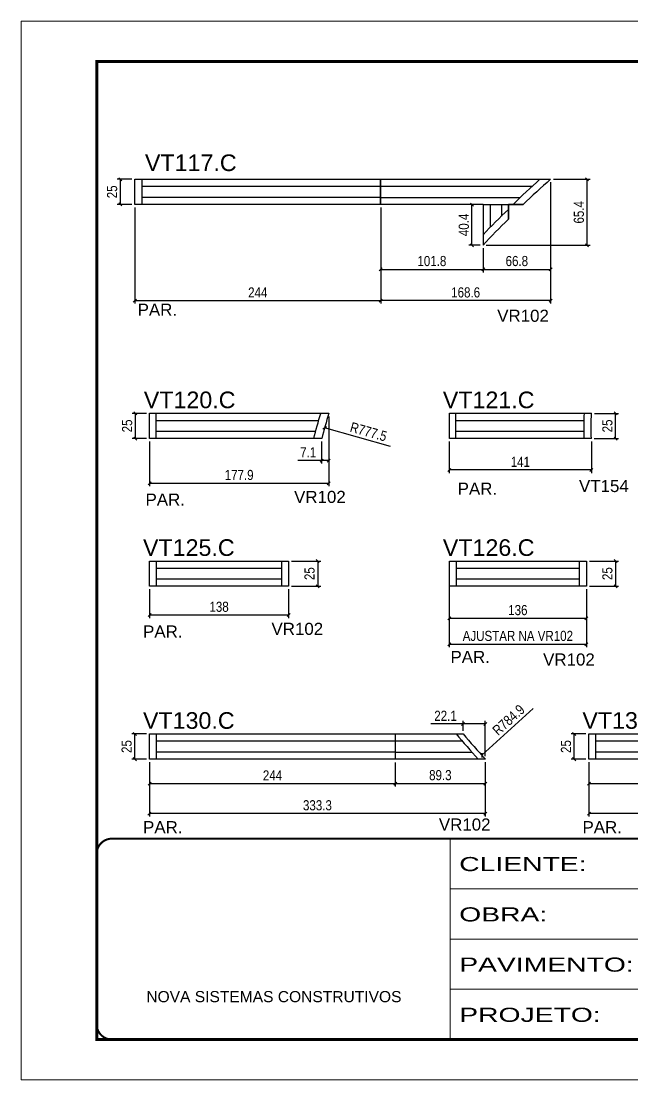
# Model space of a CAD drawing. Extents: x 2815 to 9069, y 548 to 5044.
# Drawn here: x 4414 to 5020, y 1696 to 2746 of the extents above; entities that cross this region are included whole.
import ezdxf

# ---------------------------------------------------------------- set-up
doc = ezdxf.new("R2010")
doc.units = 0
doc.linetypes.add('CONTINUO', pattern=[0])
doc.linetypes.add('DASHED', pattern=[0.75, 0.5, -0.25])
for name, color, linetype in [('5', 5, 'Continuous'), ('COTA', 241, 'Continuous'), ('Cotas', 1, 'Continuous'), ('NOMENCLATURA', 7, 'Continuous'), ('Painéis', 200, 'Continuous'), ('SARR_2.2x7', 40, 'Continuous')]:
    doc.layers.add(name, color=color, linetype=linetype)
for name, color, linetype, lineweight in [('Escoras', 2, 'Continuous', 25), ('Folhas', 255, 'Continuous', 9), ('Romaneio', 3, 'Continuous', 13), ('SARRAFO DE PRESSAO', 251, 'DASHED', 9)]:
    doc.layers.add(name, color=color, linetype=linetype, lineweight=lineweight)
doc.styles.add('ARIAL', font='arial.ttf')
doc.styles.add('COTA TECNICA-50', font='techl___.ttf', dxfattribs={"height": 10})
doc.styles.get("Standard").update_dxf_attribs({"font": 'arial.ttf'})
doc.styles.add('Tecnologia', font='')
doc.styles.get('Tecnologia').set_extended_font_data('Forgotten Futurist')
doc.dimstyles.new('COTA PAINEL-50', dxfattribs={"dimtxt": 10, "dimasz": 3, "dimexe": 3, "dimexo": 3, "dimgap": 3, "dimtad": 1, "dimdec": 1, "dimzin": 12, "dimdsep": 46, "dimtxsty": 'COTA TECNICA-50', "dimblk1": 'OBLIQUE', "dimblk2": 'OBLIQUE', "dimsah": 1, "dimcen": 0.9, "dimclrd": 4, "dimclre": 4, "dimclrt": 240, "dimadec": 1, "dimazin": 3, "dimtfac": 1, "dimtdec": 1, "dimtmove": 0, "dimatfit": 3, "dimfxl": 1, "dimtolj": 1, "dimtzin": 12, "dimarcsym": 0})

# ---------------------------------------------------------------- blocks, each defined once
blk = doc.blocks.new('9999999999')
at = {"color": 30, "linetype": 'CONTINUO'}
for p, q in [((98564.6, 34230.2), (98564.6, 34429.4)), ((98564.6, 34379.6), (99584, 34379.6)), ((98564.6, 34329.8), (99488, 34329.8)), ((99584, 34329.8), (99488, 34329.8)), ((99488, 34329.8), (99488, 34230.2)), ((98564.6, 34280), (99488, 34280))]:
    blk.add_line(p, q, dxfattribs=at)
at = {"color": 30, "linetype": 'CONTINUO', "const_width": 2}
blk.add_lwpolyline([(99584, 34230.2), (99584, 34414.4, 0.414214), (99569, 34429.4), (98229, 34429.4, 0.414214), (98214, 34414.4), (98214, 34245.2, 0.414214), (98229, 34230.2), (99584, 34230.2)], format="xyb", dxfattribs=at)
at = {"layer": 'Folhas'}
blk.add_lwpolyline([(98139, 34190.2), (99624, 34190.2), (99624, 35240.2), (98139, 35240.2)], close=True, dxfattribs=at)
at = {"layer": 'Folhas', "color": 30, "const_width": 3}
blk.add_lwpolyline([(98214, 34230.2), (99584, 34230.2), (99584, 35200.2), (98214, 35200.2)], close=True, dxfattribs=at)
at = {"color": 7, "linetype": 'Continuous', "ltscale": 5, "style": 'ARIAL'}
for s, height, p in [('ROCONTEC', 15.48, (98837.7, 34393.1)), ('HOSPITAL ASSUNÇÃO', 15.483, (98837.7, 34343.3)), ('TRECHO 3 - 1° SUBSOLO', 15.483, (98837.7, 34293.5)), ('NOVA SISTEMAS CONSTRUTIVOS', 11.059, (98263.2, 34267.2)), ('FUNDO DE VIGA', 15.483, (98837.7, 34243.7))]:
    blk.add_text(s, height=height, dxfattribs=at).set_placement(p)
at = {"layer": 'Folhas', "color": 7, "style": 'Tecnologia', "width": 1.5}
for s, p in [('CLIENTE:', (98573.7, 34397.2)), ('OBRA:', (98573.7, 34347.3)), ('PAVIMENTO:', (98573.7, 34297.5)), ('PROJETO:', (98573.7, 34247.7))]:
    blk.add_text(s, height=14, dxfattribs=at).set_placement(p)
blk = doc.blocks.new('_Oblique')
at = {"color": 0, "linetype": 'ByBlock', "lineweight": -2}
blk.add_line((-0.5, -0.5), (0.5, 0.5), dxfattribs=at)
blk = doc.blocks.new('*D148')
at = {"layer": 'COTA', "color": 4, "linetype": 'ByBlock', "lineweight": -2, "transparency": 16777216}
for p, q in [((4838.9, 2329.4), (4838.9, 2298.2)), ((4979.9, 2329.4), (4979.9, 2298.2)), ((4979.9, 2301.2), (4838.9, 2301.2))]:
    blk.add_line(p, q, dxfattribs=at)
at = {"layer": 'Defpoints', "color": 0, "linetype": 'ByBlock', "transparency": 16777216}
for p in [(4838.9, 2332.4), (4979.9, 2332.4), (4838.9, 2301.2)]:
    blk.add_point(p, dxfattribs=at)
at = {"layer": 'COTA', "color": 4, "linetype": 'ByBlock', "lineweight": -2, "transparency": 16777216, "xscale": 3, "yscale": 3, "zscale": 3, "rotation": 180}
blk.add_blockref('_Oblique', (4838.9, 2301.2), dxfattribs=at)
at = {"layer": 'COTA', "color": 4, "linetype": 'ByBlock', "lineweight": -2, "transparency": 16777216, "xscale": 3, "yscale": 3, "zscale": 3}
blk.add_blockref('_Oblique', (4979.9, 2301.2), dxfattribs=at)
at = {"layer": 'COTA', "color": 240, "linetype": 'ByBlock', "transparency": 16777216, "insert": (4909.4, 2309.3), "char_height": 10, "attachment_point": 5, "style": 'COTA TECNICA-50'}
blk.add_mtext('\\A1;141', dxfattribs=at)
blk = doc.blocks.new('*D152')
at = {"layer": 'COTA', "color": 4, "linetype": 'ByBlock', "lineweight": -2, "transparency": 16777216}
for p, q in [((4541.4, 2182.9), (4541.4, 2154.3)), ((4679.4, 2182.9), (4679.4, 2154.3)), ((4679.4, 2157.3), (4541.4, 2157.3))]:
    blk.add_line(p, q, dxfattribs=at)
at = {"layer": 'Defpoints', "color": 0, "linetype": 'ByBlock', "transparency": 16777216}
for p in [(4541.4, 2185.9), (4679.4, 2185.9), (4541.4, 2157.3)]:
    blk.add_point(p, dxfattribs=at)
at = {"layer": 'COTA', "color": 4, "linetype": 'ByBlock', "lineweight": -2, "transparency": 16777216, "xscale": 3, "yscale": 3, "zscale": 3, "rotation": 180}
blk.add_blockref('_Oblique', (4541.4, 2157.3), dxfattribs=at)
at = {"layer": 'COTA', "color": 4, "linetype": 'ByBlock', "lineweight": -2, "transparency": 16777216, "xscale": 3, "yscale": 3, "zscale": 3}
blk.add_blockref('_Oblique', (4679.4, 2157.3), dxfattribs=at)
at = {"layer": 'COTA', "color": 240, "linetype": 'ByBlock', "transparency": 16777216, "insert": (4610.4, 2165.5), "char_height": 10, "attachment_point": 5, "style": 'COTA TECNICA-50'}
blk.add_mtext('\\A1;138', dxfattribs=at)
blk = doc.blocks.new('*D153')
at = {"layer": 'COTA', "color": 4, "linetype": 'ByBlock', "lineweight": -2, "transparency": 16777216}
for p, q in [((4838.9, 2207.9), (4838.9, 2151)), ((4974.9, 2182.9), (4974.9, 2151)), ((4974.9, 2154), (4838.9, 2154))]:
    blk.add_line(p, q, dxfattribs=at)
at = {"layer": 'Defpoints', "color": 0, "linetype": 'ByBlock', "transparency": 16777216}
for p in [(4838.9, 2210.9), (4974.9, 2185.9), (4838.9, 2154)]:
    blk.add_point(p, dxfattribs=at)
at = {"layer": 'COTA', "color": 4, "linetype": 'ByBlock', "lineweight": -2, "transparency": 16777216, "xscale": 3, "yscale": 3, "zscale": 3, "rotation": 180}
blk.add_blockref('_Oblique', (4838.9, 2154), dxfattribs=at)
at = {"layer": 'COTA', "color": 4, "linetype": 'ByBlock', "lineweight": -2, "transparency": 16777216, "xscale": 3, "yscale": 3, "zscale": 3}
blk.add_blockref('_Oblique', (4974.9, 2154), dxfattribs=at)
at = {"layer": 'COTA', "color": 240, "linetype": 'ByBlock', "transparency": 16777216, "insert": (4906.9, 2162.2), "char_height": 10, "attachment_point": 5, "style": 'COTA TECNICA-50'}
blk.add_mtext('\\A1;136', dxfattribs=at)
blk = doc.blocks.new('*D110')
at = {"layer": 'Defpoints', "color": 0, "linetype": 'ByBlock', "transparency": 16777216}
for p in [(4679.4, 2210.9), (4679.4, 2185.9), (4708.3, 2185.9)]:
    blk.add_point(p, dxfattribs=at)
at = {"layer": 'Romaneio', "color": 4, "linetype": 'ByBlock', "lineweight": -2, "transparency": 16777216}
for p, q in [((4682.4, 2210.9), (4711.3, 2210.9)), ((4708.3, 2210.9), (4708.3, 2185.9)), ((4682.4, 2185.9), (4711.3, 2185.9))]:
    blk.add_line(p, q, dxfattribs=at)
at = {"layer": 'Romaneio', "color": 4, "linetype": 'ByBlock', "lineweight": -2, "transparency": 16777216, "xscale": 3, "yscale": 3, "zscale": 3}
for p, rotation in [((4708.3, 2210.9), 90), ((4708.3, 2185.9), 270)]:
    blk.add_blockref('_Oblique', p, dxfattribs=dict(at, rotation=rotation))
at = {"layer": 'Romaneio', "color": 240, "linetype": 'ByBlock', "transparency": 16777216, "insert": (4700.2, 2198.4), "char_height": 10, "attachment_point": 5, "rotation": 90, "style": 'COTA TECNICA-50'}
blk.add_mtext('\\A1;25', dxfattribs=at)
blk = doc.blocks.new('*D111')
at = {"layer": 'Defpoints', "color": 0, "linetype": 'ByBlock', "transparency": 16777216}
for p in [(4974.9, 2210.9), (4974.9, 2185.9), (5003.9, 2185.9)]:
    blk.add_point(p, dxfattribs=at)
at = {"layer": 'Romaneio', "color": 4, "linetype": 'ByBlock', "lineweight": -2, "transparency": 16777216}
for p, q in [((4977.9, 2210.9), (5006.9, 2210.9)), ((5003.9, 2210.9), (5003.9, 2185.9)), ((4977.9, 2185.9), (5006.9, 2185.9))]:
    blk.add_line(p, q, dxfattribs=at)
at = {"layer": 'Romaneio', "color": 4, "linetype": 'ByBlock', "lineweight": -2, "transparency": 16777216, "xscale": 3, "yscale": 3, "zscale": 3}
for p, rotation in [((5003.9, 2210.9), 90), ((5003.9, 2185.9), 270)]:
    blk.add_blockref('_Oblique', p, dxfattribs=dict(at, rotation=rotation))
at = {"layer": 'Romaneio', "color": 240, "linetype": 'ByBlock', "transparency": 16777216, "insert": (4995.8, 2198.4), "char_height": 10, "attachment_point": 5, "rotation": 90, "style": 'COTA TECNICA-50'}
blk.add_mtext('\\A1;25', dxfattribs=at)
blk = doc.blocks.new('*D137')
at = {"layer": 'Cotas', "color": 4, "linetype": 'ByBlock', "lineweight": -2, "transparency": 16777216}
for p, q in [((4939.4, 2586.6), (4939.4, 2466.2)), ((4770.8, 2561.6), (4770.8, 2466.2)), ((4939.4, 2469.2), (4770.8, 2469.2))]:
    blk.add_line(p, q, dxfattribs=at)
at = {"layer": 'Defpoints', "color": 0, "linetype": 'ByBlock', "transparency": 16777216}
for p in [(4939.4, 2589.6), (4770.8, 2564.6), (4770.8, 2469.2)]:
    blk.add_point(p, dxfattribs=at)
at = {"layer": 'Cotas', "color": 4, "linetype": 'ByBlock', "lineweight": -2, "transparency": 16777216, "xscale": 3, "yscale": 3, "zscale": 3, "rotation": 180}
blk.add_blockref('_Oblique', (4770.8, 2469.2), dxfattribs=at)
at = {"layer": 'Cotas', "color": 4, "linetype": 'ByBlock', "lineweight": -2, "transparency": 16777216, "xscale": 3, "yscale": 3, "zscale": 3}
blk.add_blockref('_Oblique', (4939.4, 2469.2), dxfattribs=at)
at = {"layer": 'Cotas', "color": 240, "linetype": 'ByBlock', "transparency": 16777216, "insert": (4855.1, 2477.3), "char_height": 10, "attachment_point": 5, "style": 'COTA TECNICA-50'}
blk.add_mtext('\\A1;168.6', dxfattribs=at)
blk = doc.blocks.new('*D457')
at = {"layer": 'Cotas', "color": 4, "linetype": 'ByBlock', "lineweight": -2, "transparency": 16777216}
for p, q in [((4869.5, 2564.5), (4858.4, 2564.5)), ((4861.4, 2524.1), (4861.4, 2564.5)), ((4869.5, 2524.1), (4858.4, 2524.1))]:
    blk.add_line(p, q, dxfattribs=at)
at = {"layer": 'Defpoints', "color": 0, "linetype": 'ByBlock', "transparency": 16777216}
for p in [(4861.4, 2564.5), (4872.5, 2564.5), (4872.5, 2524.1)]:
    blk.add_point(p, dxfattribs=at)
at = {"layer": 'Cotas', "color": 4, "linetype": 'ByBlock', "lineweight": -2, "transparency": 16777216, "xscale": 3, "yscale": 3, "zscale": 3}
for p, rotation in [((4861.4, 2564.5), 90), ((4861.4, 2524.1), 270)]:
    blk.add_blockref('_Oblique', p, dxfattribs=dict(at, rotation=rotation))
at = {"layer": 'Cotas', "color": 240, "linetype": 'ByBlock', "transparency": 16777216, "insert": (4853.3, 2544.3), "char_height": 10, "attachment_point": 5, "rotation": 90, "style": 'COTA TECNICA-50'}
blk.add_mtext('\\A1;40.4', dxfattribs=at)
blk = doc.blocks.new('*D460')
at = {"layer": 'Cotas', "color": 4, "linetype": 'ByBlock', "lineweight": -2, "transparency": 16777216}
for p, q in [((4770.8, 2561.6), (4770.8, 2497.2)), ((4872.5, 2521.1), (4872.5, 2497.2)), ((4770.8, 2500.2), (4872.5, 2500.2))]:
    blk.add_line(p, q, dxfattribs=at)
at = {"layer": 'Defpoints', "color": 0, "linetype": 'ByBlock', "transparency": 16777216}
for p in [(4770.8, 2564.6), (4872.5, 2524.1), (4872.5, 2500.2)]:
    blk.add_point(p, dxfattribs=at)
at = {"layer": 'Cotas', "color": 4, "linetype": 'ByBlock', "lineweight": -2, "transparency": 16777216, "xscale": 3, "yscale": 3, "zscale": 3, "rotation": 180}
blk.add_blockref('_Oblique', (4770.8, 2500.2), dxfattribs=at)
at = {"layer": 'Cotas', "color": 4, "linetype": 'ByBlock', "lineweight": -2, "transparency": 16777216, "xscale": 3, "yscale": 3, "zscale": 3}
blk.add_blockref('_Oblique', (4872.5, 2500.2), dxfattribs=at)
at = {"layer": 'Cotas', "color": 240, "linetype": 'ByBlock', "transparency": 16777216, "insert": (4821.6, 2508.4), "char_height": 10, "attachment_point": 5, "style": 'COTA TECNICA-50'}
blk.add_mtext('\\A1;101.8', dxfattribs=at)
blk = doc.blocks.new('*D461')
at = {"layer": 'Cotas', "color": 4, "linetype": 'ByBlock', "lineweight": -2, "transparency": 16777216}
for p, q in [((4526.8, 2561.6), (4526.8, 2466.2)), ((4770.8, 2561.6), (4770.8, 2466.2)), ((4526.8, 2469.2), (4770.8, 2469.2))]:
    blk.add_line(p, q, dxfattribs=at)
at = {"layer": 'Defpoints', "color": 0, "linetype": 'ByBlock', "transparency": 16777216}
for p in [(4526.8, 2564.6), (4770.8, 2564.6), (4770.8, 2469.2)]:
    blk.add_point(p, dxfattribs=at)
at = {"layer": 'Cotas', "color": 4, "linetype": 'ByBlock', "lineweight": -2, "transparency": 16777216, "xscale": 3, "yscale": 3, "zscale": 3, "rotation": 180}
blk.add_blockref('_Oblique', (4526.8, 2469.2), dxfattribs=at)
at = {"layer": 'Cotas', "color": 4, "linetype": 'ByBlock', "lineweight": -2, "transparency": 16777216, "xscale": 3, "yscale": 3, "zscale": 3}
blk.add_blockref('_Oblique', (4770.8, 2469.2), dxfattribs=at)
at = {"layer": 'Cotas', "color": 240, "linetype": 'ByBlock', "transparency": 16777216, "insert": (4648.8, 2477.3), "char_height": 10, "attachment_point": 5, "style": 'COTA TECNICA-50'}
blk.add_mtext('\\A1;244', dxfattribs=at)
blk = doc.blocks.new('*D140')
at = {"layer": 'Cotas', "color": 4, "linetype": 'ByBlock', "lineweight": -2, "transparency": 16777216}
for p, q in [((4942.4, 2589.6), (4978.6, 2589.6)), ((4975.6, 2524.1), (4975.6, 2589.6)), ((4875.5, 2524.1), (4978.6, 2524.1))]:
    blk.add_line(p, q, dxfattribs=at)
at = {"layer": 'Defpoints', "color": 0, "linetype": 'ByBlock', "transparency": 16777216}
for p in [(4939.4, 2589.6), (4975.6, 2589.6), (4872.5, 2524.1)]:
    blk.add_point(p, dxfattribs=at)
at = {"layer": 'Cotas', "color": 4, "linetype": 'ByBlock', "lineweight": -2, "transparency": 16777216, "xscale": 3, "yscale": 3, "zscale": 3}
for p, rotation in [((4975.6, 2589.6), 90), ((4975.6, 2524.1), 270)]:
    blk.add_blockref('_Oblique', p, dxfattribs=dict(at, rotation=rotation))
at = {"layer": 'Cotas', "color": 240, "linetype": 'ByBlock', "transparency": 16777216, "insert": (4967.5, 2556.8), "char_height": 10, "attachment_point": 5, "rotation": 90, "style": 'COTA TECNICA-50'}
blk.add_mtext('\\A1;65.4', dxfattribs=at)
blk = doc.blocks.new('*D464')
at = {"layer": 'Cotas', "color": 4, "linetype": 'ByBlock', "lineweight": -2, "transparency": 16777216}
for p, q in [((4523.8, 2589.6), (4509.4, 2589.6)), ((4512.4, 2589.6), (4512.4, 2564.6)), ((4523.8, 2564.6), (4509.4, 2564.6))]:
    blk.add_line(p, q, dxfattribs=at)
at = {"layer": 'Defpoints', "color": 0, "linetype": 'ByBlock', "transparency": 16777216}
for p in [(4526.8, 2589.6), (4512.4, 2564.6), (4526.8, 2564.6)]:
    blk.add_point(p, dxfattribs=at)
at = {"layer": 'Cotas', "color": 4, "linetype": 'ByBlock', "lineweight": -2, "transparency": 16777216, "xscale": 3, "yscale": 3, "zscale": 3}
for p, rotation in [((4512.4, 2589.6), 90), ((4512.4, 2564.6), 270)]:
    blk.add_blockref('_Oblique', p, dxfattribs=dict(at, rotation=rotation))
at = {"layer": 'Cotas', "color": 240, "linetype": 'ByBlock', "transparency": 16777216, "insert": (4504.3, 2577.1), "char_height": 10, "attachment_point": 5, "rotation": 90, "style": 'COTA TECNICA-50'}
blk.add_mtext('\\A1;25', dxfattribs=at)
blk = doc.blocks.new('*D131')
at = {"layer": 'Cotas', "color": 4, "linetype": 'ByBlock', "lineweight": -2, "transparency": 16777216}
for p, q in [((4939.4, 2586.6), (4939.4, 2497.2)), ((4872.5, 2521.1), (4872.5, 2497.2)), ((4872.5, 2500.2), (4939.4, 2500.2))]:
    blk.add_line(p, q, dxfattribs=at)
at = {"layer": 'Defpoints', "color": 0, "linetype": 'ByBlock', "transparency": 16777216}
for p in [(4939.4, 2589.6), (4872.5, 2524.1), (4939.4, 2500.2)]:
    blk.add_point(p, dxfattribs=at)
at = {"layer": 'Cotas', "color": 4, "linetype": 'ByBlock', "lineweight": -2, "transparency": 16777216, "xscale": 3, "yscale": 3, "zscale": 3, "rotation": 180}
blk.add_blockref('_Oblique', (4872.5, 2500.2), dxfattribs=at)
at = {"layer": 'Cotas', "color": 4, "linetype": 'ByBlock', "lineweight": -2, "transparency": 16777216, "xscale": 3, "yscale": 3, "zscale": 3}
blk.add_blockref('_Oblique', (4939.4, 2500.2), dxfattribs=at)
at = {"layer": 'Cotas', "color": 240, "linetype": 'ByBlock', "transparency": 16777216, "insert": (4905.9, 2508.4), "char_height": 10, "attachment_point": 5, "style": 'COTA TECNICA-50'}
blk.add_mtext('\\A1;66.8', dxfattribs=at)
blk = doc.blocks.new('*D365')
at = {"layer": 'Cotas', "color": 4, "linetype": 'ByBlock', "lineweight": -2, "transparency": 16777216}
for p, q in [((4538.4, 2357.4), (4524.3, 2357.4)), ((4527.3, 2332.4), (4527.3, 2357.4)), ((4538.4, 2332.4), (4524.3, 2332.4))]:
    blk.add_line(p, q, dxfattribs=at)
at = {"layer": 'Defpoints', "color": 0, "linetype": 'ByBlock', "transparency": 16777216}
for p in [(4527.3, 2357.4), (4541.4, 2357.4), (4541.4, 2332.4)]:
    blk.add_point(p, dxfattribs=at)
at = {"layer": 'Cotas', "color": 4, "linetype": 'ByBlock', "lineweight": -2, "transparency": 16777216, "xscale": 3, "yscale": 3, "zscale": 3}
for p, rotation in [((4527.3, 2357.4), 90), ((4527.3, 2332.4), 270)]:
    blk.add_blockref('_Oblique', p, dxfattribs=dict(at, rotation=rotation))
at = {"layer": 'Cotas', "color": 240, "linetype": 'ByBlock', "transparency": 16777216, "insert": (4519.2, 2344.9), "char_height": 10, "attachment_point": 5, "rotation": 90, "style": 'COTA TECNICA-50'}
blk.add_mtext('\\A1;25', dxfattribs=at)
blk = doc.blocks.new('*D366')
at = {"layer": 'Cotas', "color": 4, "linetype": 'ByBlock', "lineweight": -2, "transparency": 16777216}
for p, q in [((4719.3, 2354.4), (4719.3, 2285.1)), ((4541.4, 2329.4), (4541.4, 2285.1)), ((4541.4, 2288.1), (4719.3, 2288.1))]:
    blk.add_line(p, q, dxfattribs=at)
at = {"layer": 'Defpoints', "color": 0, "linetype": 'ByBlock', "transparency": 16777216}
for p in [(4719.3, 2357.4), (4541.4, 2332.4), (4719.3, 2288.1)]:
    blk.add_point(p, dxfattribs=at)
at = {"layer": 'Cotas', "color": 4, "linetype": 'ByBlock', "lineweight": -2, "transparency": 16777216, "xscale": 3, "yscale": 3, "zscale": 3, "rotation": 180}
blk.add_blockref('_Oblique', (4541.4, 2288.1), dxfattribs=at)
at = {"layer": 'Cotas', "color": 4, "linetype": 'ByBlock', "lineweight": -2, "transparency": 16777216, "xscale": 3, "yscale": 3, "zscale": 3}
blk.add_blockref('_Oblique', (4719.3, 2288.1), dxfattribs=at)
at = {"layer": 'Cotas', "color": 240, "linetype": 'ByBlock', "transparency": 16777216, "insert": (4630.3, 2296.2), "char_height": 10, "attachment_point": 5, "style": 'COTA TECNICA-50'}
blk.add_mtext('\\A1;177.9', dxfattribs=at)
blk = doc.blocks.new('*D367')
at = {"layer": 'Cotas', "color": 4, "linetype": 'ByBlock', "lineweight": -2, "transparency": 16777216}
for p, q in [((4719.3, 2354.4), (4719.3, 2307.6)), ((4712.2, 2329.4), (4712.2, 2307.6)), ((4712.2, 2310.6), (4688.4, 2310.6)), ((4719.3, 2310.6), (4712.2, 2310.6))]:
    blk.add_line(p, q, dxfattribs=at)
at = {"layer": 'Defpoints', "color": 0, "linetype": 'ByBlock', "transparency": 16777216}
for p in [(4719.3, 2357.4), (4712.2, 2332.4), (4712.2, 2310.6)]:
    blk.add_point(p, dxfattribs=at)
at = {"layer": 'Cotas', "color": 4, "linetype": 'ByBlock', "lineweight": -2, "transparency": 16777216, "xscale": 3, "yscale": 3, "zscale": 3, "rotation": 180}
blk.add_blockref('_Oblique', (4712.2, 2310.6), dxfattribs=at)
at = {"layer": 'Cotas', "color": 4, "linetype": 'ByBlock', "lineweight": -2, "transparency": 16777216, "xscale": 3, "yscale": 3, "zscale": 3}
blk.add_blockref('_Oblique', (4719.3, 2310.6), dxfattribs=at)
at = {"layer": 'Cotas', "color": 240, "linetype": 'ByBlock', "transparency": 16777216, "insert": (4698.8, 2318.7), "char_height": 10, "attachment_point": 5, "style": 'COTA TECNICA-50'}
blk.add_mtext('\\A1;7.1', dxfattribs=at)
blk = doc.blocks.new('*D368')
at = {"layer": 'Defpoints', "color": 0, "linetype": 'ByBlock', "transparency": 16777216}
for p in [(4715.1, 2342.9), (5463.9, 2133.9)]:
    blk.add_point(p, dxfattribs=at)
at = {"layer": 'Escoras', "color": 4, "linetype": 'ByBlock', "lineweight": -2, "transparency": 16777216}
blk.add_line((4780.6, 2324.6), (4715.1, 2342.9), dxfattribs=at)
at = {"layer": 'Escoras', "color": 4, "linetype": 'ByBlock', "lineweight": -2, "transparency": 16777216, "xscale": 3, "yscale": 3, "zscale": 3, "rotation": 164.4123042376428}
blk.add_blockref('_Oblique', (4715.1, 2342.9), dxfattribs=at)
at = {"layer": 'Escoras', "color": 240, "linetype": 'ByBlock', "transparency": 16777216, "insert": (4758.7, 2339.1), "char_height": 10, "attachment_point": 5, "rotation": 344.4123, "style": 'COTA TECNICA-50'}
blk.add_mtext('\\A1;R777.5', dxfattribs=at)
blk = doc.blocks.new('*D369')
at = {"layer": 'Cotas', "color": 4, "linetype": 'ByBlock', "lineweight": -2, "transparency": 16777216}
for p, q in [((4982.9, 2357.4), (5006.9, 2357.4)), ((5003.9, 2332.4), (5003.9, 2357.4)), ((4982.8, 2332.4), (5006.9, 2332.4))]:
    blk.add_line(p, q, dxfattribs=at)
at = {"layer": 'Defpoints', "color": 0, "linetype": 'ByBlock', "transparency": 16777216}
for p in [(4979.9, 2357.4), (5003.9, 2357.4), (4979.8, 2332.4)]:
    blk.add_point(p, dxfattribs=at)
at = {"layer": 'Cotas', "color": 4, "linetype": 'ByBlock', "lineweight": -2, "transparency": 16777216, "xscale": 3, "yscale": 3, "zscale": 3}
for p, rotation in [((5003.9, 2357.4), 90), ((5003.9, 2332.4), 270)]:
    blk.add_blockref('_Oblique', p, dxfattribs=dict(at, rotation=rotation))
at = {"layer": 'Cotas', "color": 240, "linetype": 'ByBlock', "transparency": 16777216, "insert": (4995.8, 2344.9), "char_height": 10, "attachment_point": 5, "rotation": 90, "style": 'COTA TECNICA-50'}
blk.add_mtext('\\A1;25', dxfattribs=at)
blk = doc.blocks.new('*D370')
at = {"layer": 'Cotas', "color": 4, "linetype": 'ByBlock', "lineweight": -2, "transparency": 16777216}
for p, q in [((4838.9, 2182.9), (4838.9, 2125.4)), ((4974.9, 2182.9), (4974.9, 2125.4)), ((4838.9, 2128.4), (4974.9, 2128.4))]:
    blk.add_line(p, q, dxfattribs=at)
at = {"layer": 'Defpoints', "color": 0, "linetype": 'ByBlock', "transparency": 16777216}
for p in [(4838.9, 2185.9), (4974.9, 2185.9), (4974.9, 2128.4)]:
    blk.add_point(p, dxfattribs=at)
at = {"layer": 'Cotas', "color": 4, "linetype": 'ByBlock', "lineweight": -2, "transparency": 16777216, "xscale": 3, "yscale": 3, "zscale": 3, "rotation": 180}
blk.add_blockref('_Oblique', (4838.9, 2128.4), dxfattribs=at)
at = {"layer": 'Cotas', "color": 4, "linetype": 'ByBlock', "lineweight": -2, "transparency": 16777216, "xscale": 3, "yscale": 3, "zscale": 3}
blk.add_blockref('_Oblique', (4974.9, 2128.4), dxfattribs=at)
at = {"layer": 'Cotas', "color": 240, "linetype": 'ByBlock', "transparency": 16777216, "insert": (4906.9, 2136.6), "char_height": 10, "attachment_point": 5, "style": 'COTA TECNICA-50'}
blk.add_mtext('\\A1;AJUSTAR NA VR102', dxfattribs=at)
blk = doc.blocks.new('*D117')
at = {"layer": 'COTA', "color": 4, "linetype": 'ByBlock', "lineweight": -2, "transparency": 16777216}
for p, q in [((4541.3, 2011.4), (4541.3, 1957.4)), ((4874.6, 2011.4), (4874.6, 1957.4)), ((4874.6, 1960.4), (4541.3, 1960.4))]:
    blk.add_line(p, q, dxfattribs=at)
at = {"layer": 'Defpoints', "color": 0, "linetype": 'ByBlock', "transparency": 16777216}
for p in [(4541.3, 2014.4), (4874.6, 2014.4), (4541.3, 1960.4)]:
    blk.add_point(p, dxfattribs=at)
at = {"layer": 'COTA', "color": 4, "linetype": 'ByBlock', "lineweight": -2, "transparency": 16777216, "xscale": 3, "yscale": 3, "zscale": 3, "rotation": 180}
blk.add_blockref('_Oblique', (4541.3, 1960.4), dxfattribs=at)
at = {"layer": 'COTA', "color": 4, "linetype": 'ByBlock', "lineweight": -2, "transparency": 16777216, "xscale": 3, "yscale": 3, "zscale": 3}
blk.add_blockref('_Oblique', (4874.6, 1960.4), dxfattribs=at)
at = {"layer": 'COTA', "color": 240, "linetype": 'ByBlock', "transparency": 16777216, "insert": (4708, 1968.6), "char_height": 10, "attachment_point": 5, "style": 'COTA TECNICA-50'}
blk.add_mtext('\\A1;333.3', dxfattribs=at)
blk = doc.blocks.new('*D379')
at = {"layer": 'Cotas', "color": 4, "linetype": 'ByBlock', "lineweight": -2, "transparency": 16777216}
for p, q in [((4538.4, 2039.4), (4523.8, 2039.4)), ((4526.8, 2014.4), (4526.8, 2039.4)), ((4538.3, 2014.4), (4523.8, 2014.4))]:
    blk.add_line(p, q, dxfattribs=at)
at = {"layer": 'Defpoints', "color": 0, "linetype": 'ByBlock', "transparency": 16777216}
for p in [(4526.8, 2039.4), (4541.4, 2039.4), (4541.3, 2014.4)]:
    blk.add_point(p, dxfattribs=at)
at = {"layer": 'Cotas', "color": 4, "linetype": 'ByBlock', "lineweight": -2, "transparency": 16777216, "xscale": 3, "yscale": 3, "zscale": 3}
for p, rotation in [((4526.8, 2039.4), 90), ((4526.8, 2014.4), 270)]:
    blk.add_blockref('_Oblique', p, dxfattribs=dict(at, rotation=rotation))
at = {"layer": 'Cotas', "color": 240, "linetype": 'ByBlock', "transparency": 16777216, "insert": (4518.7, 2026.9), "char_height": 10, "attachment_point": 5, "rotation": 90, "style": 'COTA TECNICA-50'}
blk.add_mtext('\\A1;25', dxfattribs=at)
blk = doc.blocks.new('*D380')
at = {"layer": 'Cotas', "color": 4, "linetype": 'ByBlock', "lineweight": -2, "transparency": 16777216}
for p, q in [((4785.3, 2011.2), (4785.3, 1987.2)), ((4874.6, 2011.4), (4874.6, 1987.2)), ((4785.3, 1990.2), (4874.6, 1990.2))]:
    blk.add_line(p, q, dxfattribs=at)
at = {"layer": 'Defpoints', "color": 0, "linetype": 'ByBlock', "transparency": 16777216}
for p in [(4785.3, 2014.2), (4874.6, 2014.4), (4874.6, 1990.2)]:
    blk.add_point(p, dxfattribs=at)
at = {"layer": 'Cotas', "color": 4, "linetype": 'ByBlock', "lineweight": -2, "transparency": 16777216, "xscale": 3, "yscale": 3, "zscale": 3, "rotation": 180}
blk.add_blockref('_Oblique', (4785.3, 1990.2), dxfattribs=at)
at = {"layer": 'Cotas', "color": 4, "linetype": 'ByBlock', "lineweight": -2, "transparency": 16777216, "xscale": 3, "yscale": 3, "zscale": 3}
blk.add_blockref('_Oblique', (4874.6, 1990.2), dxfattribs=at)
at = {"layer": 'Cotas', "color": 240, "linetype": 'ByBlock', "transparency": 16777216, "insert": (4830, 1998.5), "char_height": 10, "attachment_point": 5, "style": 'COTA TECNICA-50'}
blk.add_mtext('\\A1;89.3', dxfattribs=at)
blk = doc.blocks.new('*D381')
at = {"layer": 'Cotas', "color": 4, "linetype": 'ByBlock', "lineweight": -2, "transparency": 16777216}
for p, q in [((4852.6, 2049.4), (4820.6, 2049.4)), ((4852.6, 2042.4), (4852.6, 2052.4)), ((4874.6, 2049.4), (4852.6, 2049.4)), ((4874.6, 2017.4), (4874.6, 2052.4))]:
    blk.add_line(p, q, dxfattribs=at)
at = {"layer": 'Defpoints', "color": 0, "linetype": 'ByBlock', "transparency": 16777216}
for p in [(4852.6, 2049.4), (4852.6, 2039.4), (4874.6, 2014.4)]:
    blk.add_point(p, dxfattribs=at)
at = {"layer": 'Cotas', "color": 4, "linetype": 'ByBlock', "lineweight": -2, "transparency": 16777216, "xscale": 3, "yscale": 3, "zscale": 3, "rotation": 180}
blk.add_blockref('_Oblique', (4852.6, 2049.4), dxfattribs=at)
at = {"layer": 'Cotas', "color": 4, "linetype": 'ByBlock', "lineweight": -2, "transparency": 16777216, "xscale": 3, "yscale": 3, "zscale": 3}
blk.add_blockref('_Oblique', (4874.6, 2049.4), dxfattribs=at)
at = {"layer": 'Cotas', "color": 240, "linetype": 'ByBlock', "transparency": 16777216, "insert": (4835.1, 2057.4), "char_height": 10, "attachment_point": 5, "style": 'COTA TECNICA-50'}
blk.add_mtext('\\A1;22.1', dxfattribs=at)
blk = doc.blocks.new('*D382')
at = {"layer": 'Defpoints', "color": 0, "linetype": 'ByBlock', "transparency": 16777216}
for p in [(5452.1, 2546), (4871.1, 2018.3)]:
    blk.add_point(p, dxfattribs=at)
at = {"layer": 'Escoras', "color": 4, "linetype": 'ByBlock', "lineweight": -2, "transparency": 16777216}
blk.add_line((4922, 2064.5), (4871.1, 2018.3), dxfattribs=at)
at = {"layer": 'Escoras', "color": 4, "linetype": 'ByBlock', "lineweight": -2, "transparency": 16777216, "xscale": 3, "yscale": 3, "zscale": 3, "rotation": 222.2521029614254}
blk.add_blockref('_Oblique', (4871.1, 2018.3), dxfattribs=at)
at = {"layer": 'Escoras', "color": 240, "linetype": 'ByBlock', "transparency": 16777216, "insert": (4897.7, 2053.3), "char_height": 10, "attachment_point": 5, "rotation": 42.2521, "style": 'COTA TECNICA-50'}
blk.add_mtext('\\A1;R784.9', dxfattribs=at)
blk = doc.blocks.new('*D118')
at = {"layer": 'Cotas', "color": 4, "linetype": 'ByBlock', "lineweight": -2, "transparency": 16777216}
for p, q in [((4541.4, 2011.4), (4541.4, 1987.2)), ((4785.3, 2011.2), (4785.3, 1987.2)), ((4541.4, 1990.2), (4785.3, 1990.2))]:
    blk.add_line(p, q, dxfattribs=at)
at = {"layer": 'Defpoints', "color": 0, "linetype": 'ByBlock', "transparency": 16777216}
for p in [(4541.4, 2014.4), (4785.3, 2014.2), (4785.3, 1990.2)]:
    blk.add_point(p, dxfattribs=at)
at = {"layer": 'Cotas', "color": 4, "linetype": 'ByBlock', "lineweight": -2, "transparency": 16777216, "xscale": 3, "yscale": 3, "zscale": 3, "rotation": 180}
blk.add_blockref('_Oblique', (4541.4, 1990.2), dxfattribs=at)
at = {"layer": 'Cotas', "color": 4, "linetype": 'ByBlock', "lineweight": -2, "transparency": 16777216, "xscale": 3, "yscale": 3, "zscale": 3}
blk.add_blockref('_Oblique', (4785.3, 1990.2), dxfattribs=at)
at = {"layer": 'Cotas', "color": 240, "linetype": 'ByBlock', "transparency": 16777216, "insert": (4663.4, 1998.3), "char_height": 10, "attachment_point": 5, "style": 'COTA TECNICA-50'}
blk.add_mtext('\\A1;244', dxfattribs=at)
blk = doc.blocks.new('*D119')
at = {"layer": 'COTA', "color": 4, "linetype": 'ByBlock', "lineweight": -2, "transparency": 16777216}
for p, q in [((4977.4, 2011.4), (4977.4, 1957.4)), ((5451.3, 2011.4), (5451.3, 1957.4)), ((5451.3, 1960.4), (4977.4, 1960.4))]:
    blk.add_line(p, q, dxfattribs=at)
at = {"layer": 'Defpoints', "color": 0, "linetype": 'ByBlock', "transparency": 16777216}
for p in [(4977.4, 2014.4), (5451.3, 2014.4), (4977.4, 1960.4)]:
    blk.add_point(p, dxfattribs=at)
at = {"layer": 'COTA', "color": 4, "linetype": 'ByBlock', "lineweight": -2, "transparency": 16777216, "xscale": 3, "yscale": 3, "zscale": 3, "rotation": 180}
blk.add_blockref('_Oblique', (4977.4, 1960.4), dxfattribs=at)
at = {"layer": 'COTA', "color": 4, "linetype": 'ByBlock', "lineweight": -2, "transparency": 16777216, "xscale": 3, "yscale": 3, "zscale": 3}
blk.add_blockref('_Oblique', (5451.3, 1960.4), dxfattribs=at)
at = {"layer": 'COTA', "color": 240, "linetype": 'ByBlock', "transparency": 16777216, "insert": (5214.4, 1968.6), "char_height": 10, "attachment_point": 5, "style": 'COTA TECNICA-50'}
blk.add_mtext('\\A1;473.9', dxfattribs=at)
blk = doc.blocks.new('*D383')
at = {"layer": 'Cotas', "color": 4, "linetype": 'ByBlock', "lineweight": -2, "transparency": 16777216}
for p, q in [((4974.4, 2039.4), (4959.8, 2039.4)), ((4962.8, 2014.4), (4962.8, 2039.4)), ((4974.4, 2014.4), (4959.8, 2014.4))]:
    blk.add_line(p, q, dxfattribs=at)
at = {"layer": 'Defpoints', "color": 0, "linetype": 'ByBlock', "transparency": 16777216}
for p in [(4962.8, 2039.4), (4977.4, 2039.4), (4977.4, 2014.4)]:
    blk.add_point(p, dxfattribs=at)
at = {"layer": 'Cotas', "color": 4, "linetype": 'ByBlock', "lineweight": -2, "transparency": 16777216, "xscale": 3, "yscale": 3, "zscale": 3}
for p, rotation in [((4962.8, 2039.4), 90), ((4962.8, 2014.4), 270)]:
    blk.add_blockref('_Oblique', p, dxfattribs=dict(at, rotation=rotation))
at = {"layer": 'Cotas', "color": 240, "linetype": 'ByBlock', "transparency": 16777216, "insert": (4954.7, 2026.9), "char_height": 10, "attachment_point": 5, "rotation": 90, "style": 'COTA TECNICA-50'}
blk.add_mtext('\\A1;25', dxfattribs=at)
blk = doc.blocks.new('*D121')
at = {"layer": 'Cotas', "color": 4, "linetype": 'ByBlock', "lineweight": -2, "transparency": 16777216}
for p, q in [((4977.4, 2011.4), (4977.4, 1987.2)), ((5221.4, 2011.2), (5221.4, 1987.2)), ((4977.4, 1990.2), (5221.4, 1990.2))]:
    blk.add_line(p, q, dxfattribs=at)
at = {"layer": 'Defpoints', "color": 0, "linetype": 'ByBlock', "transparency": 16777216}
for p in [(4977.4, 2014.4), (5221.4, 2014.2), (5221.4, 1990.2)]:
    blk.add_point(p, dxfattribs=at)
at = {"layer": 'Cotas', "color": 4, "linetype": 'ByBlock', "lineweight": -2, "transparency": 16777216, "xscale": 3, "yscale": 3, "zscale": 3, "rotation": 180}
blk.add_blockref('_Oblique', (4977.4, 1990.2), dxfattribs=at)
at = {"layer": 'Cotas', "color": 4, "linetype": 'ByBlock', "lineweight": -2, "transparency": 16777216, "xscale": 3, "yscale": 3, "zscale": 3}
blk.add_blockref('_Oblique', (5221.4, 1990.2), dxfattribs=at)
at = {"layer": 'Cotas', "color": 240, "linetype": 'ByBlock', "transparency": 16777216, "insert": (5099.4, 1998.3), "char_height": 10, "attachment_point": 5, "style": 'COTA TECNICA-50'}
blk.add_mtext('\\A1;244', dxfattribs=at)

msp = doc.modelspace()

# ---------------------------------------------------------------- linework, layer by layer
at = {"layer": 'Painéis', "linetype": 'Continuous'}
for p, q in [((4872.53, 2589.56), (4939.35, 2589.56)), ((4897.53, 2564.56), (4912.17, 2564.56)), ((4897.53, 2549.92), (4897.53, 2564.56)), ((4912.17, 2564.56), (4897.53, 2564.56)), ((4897.53, 2564.56), (4897.53, 2549.92)), ((4541.35, 2185.92), (4541.37, 2210.92)), ((4541.37, 2210.92), (4679.36, 2210.92)), ((4679.36, 2210.92), (4679.36, 2185.92)), ((4838.91, 2185.92), (4838.93, 2210.92)), ((4838.93, 2210.92), (4974.91, 2210.92)), ((4974.91, 2210.92), (4974.91, 2185.92)), ((4679.36, 2185.92), (4541.35, 2185.92)), ((4974.91, 2185.92), (4838.91, 2185.92)), ((4541.34, 2014.42), (4541.36, 2039.42)), ((4541.36, 2039.42), (4852.58, 2039.42)), ((4785.34, 2014.42), (4785.36, 2039.42)), ((4977.41, 2014.42), (4977.43, 2039.42)), ((4977.43, 2039.42), (5415.21, 2039.42)), ((4874.64, 2014.42), (4541.34, 2014.42)), ((5451.32, 2014.42), (4977.41, 2014.42))]:
    msp.add_line(p, q, dxfattribs=at)
msp.add_lwpolyline([(4526.76, 2589.56), (4770.76, 2589.56), (4770.76, 2564.56), (4526.76, 2564.56)], close=True, dxfattribs=at)
for points in [[(4872.53, 2564.55), (4770.76, 2564.55), (4770.76, 2589.57), (4872.53, 2589.56), (4872.53, 2589.56)], [(4872.53, 2589.56), (4872.53, 2589.56)], [(4872.53, 2564.55), (4872.53, 2524.13)], [(4712.22, 2332.41), (4541.37, 2332.43), (4541.37, 2357.43), (4719.27, 2357.43)], [(4979.84, 2332.43), (4839.15, 2332.43), (4838.93, 2357.43), (4979.89, 2357.43)]]:
    msp.add_lwpolyline(points, dxfattribs=at)
msp.add_lwpolyline([(4979.84, 2332.43, -0.0081511), (4979.89, 2357.43)], format="xyb", dxfattribs=at)
for centre, radius, start, end in [((5432.3, 2026.39), 748.44, 131.19606, 134.02329), ((5179.01, 2252.09), 409.8, 133.38242, 138.4062), ((5463.93, 2133.95), 777.47, 163.29511, 165.21074), ((5452.08, 2546.02), 784.88, 220.1991, 222.63284)]:
    msp.add_arc(centre, radius, start, end, dxfattribs=at)
at = {"layer": 'SARR_2.2x7', "linetype": 'Continuous'}
for p, q in [((4533.76, 2589.56), (4533.76, 2564.56)), ((4533.76, 2582.56), (4770.76, 2582.56)), ((4770.76, 2582.56), (4921.06, 2582.56)), ((4770.76, 2571.56), (4533.76, 2571.56)), ((4770.76, 2571.56), (4909.35, 2571.56)), ((4872.53, 2564.55), (4897.53, 2564.56)), ((4890.53, 2564.56), (4890.53, 2552.92)), ((4547.54, 2357.43), (4547.54, 2332.43)), ((4845.1, 2357.43), (4845.1, 2332.43)), ((4547.54, 2350.43), (4709.29, 2350.43)), ((4845.1, 2350.43), (4972.79, 2350.43)), ((4706.19, 2339.43), (4547.54, 2339.43)), ((4972.77, 2339.43), (4845.1, 2339.43)), ((4548.35, 2185.92), (4548.37, 2210.92)), ((4672.36, 2210.92), (4672.36, 2185.92)), ((4845.91, 2185.92), (4845.93, 2210.92)), ((4967.91, 2210.92), (4967.91, 2185.92)), ((4548.37, 2203.92), (4672.36, 2203.92)), ((4845.93, 2203.92), (4967.91, 2203.92)), ((4672.36, 2192.92), (4548.36, 2192.92)), ((4967.91, 2192.92), (4845.92, 2192.92)), ((4548.34, 2014.42), (4548.36, 2039.42)), ((4984.41, 2014.42), (4984.43, 2039.42)), ((4548.36, 2032.42), (4785.36, 2032.42)), ((4785.36, 2032.42), (4851.57, 2032.42)), ((4984.42, 2032.42), (5221.42, 2032.42)), ((4785.35, 2021.42), (4548.35, 2021.42)), ((4785.35, 2021.42), (4861.27, 2021.42)), ((5221.41, 2021.42), (4984.41, 2021.42))]:
    msp.add_line(p, q, dxfattribs=at)
msp.add_lwpolyline([(4879.53, 2564.56), (4879.53, 2541.98)], dxfattribs=at)
for points in [[(4704.31, 2332.43, -0.0083342), (4711.34, 2357.37, -0.0083342)], [(4972.84, 2332.43, -0.0081511), (4972.89, 2357.43)]]:
    msp.add_lwpolyline(points, format="xyb", dxfattribs=at)
for centre, radius, start, end in [((5432.3, 2026.39), 755.44, 131.79899, 134.56992), ((5179.01, 2252.09), 416.8, 132.47969, 137.33339), ((5445.08, 2546.02), 784.88, 220.1991, 222.63284)]:
    msp.add_arc(centre, radius, start, end, dxfattribs=at)

# ---------------------------------------------------------------- block references
at = {"layer": 'SARRAFO DE PRESSAO', "color": 6, "linetype": 'ByBlock'}
msp.add_blockref('9999999999', (-93724.99, -32493.85), dxfattribs=at)

# ---------------------------------------------------------------- texts
at = {"layer": '5', "linetype": 'Continuous'}
for s, p in [('PAR.', (4529.6, 2454.19)), ('VR102', (4886.44, 2448.2)), ('VT154', (4967.59, 2279.33)), ('VR102', (4684.84, 2268.51)), ('PAR.', (4847.19, 2276.68)), ('PAR.', (4537.42, 2265.86)), ('PAR.', (4535, 2135.02)), ('VR102', (4662.41, 2137.67)), ('PAR.', (4840.05, 2109.79)), ('VR102', (4931.99, 2107.26)), ('VR102', (4828.55, 1943.59)), ('PAR.', (4534.99, 1940.94)), ('PAR.', (4971.06, 1940.94))]:
    msp.add_text(s, height=12, rotation=359.99996, dxfattribs=at).set_placement(p)
at = {"layer": 'NOMENCLATURA', "linetype": 'Continuous'}
for s, p in [('VT117.C', (4536.87, 2597.67)), ('VT120.C', (4535.72, 2362.5)), ('VT121.C', (4832.45, 2362.5)), ('VT125.C', (4534.89, 2216)), ('VT126.C', (4832.45, 2216)), ('VT130.C', (4534.88, 2044.5)), ('VT131.C', (4970.94, 2044.5))]:
    msp.add_text(s, height=16.5, dxfattribs=at).set_placement(p)

# ---------------------------------------------------------------- dimensions: what is measured, and where the dimension line sits
at = {"layer": 'COTA', "linetype": 'ByBlock'}
for base, p1, p2, picture, middle in [((4838.93, 2301.24), (4979.89, 2332.43), (4838.93, 2332.43), '*D148', (4909.41, 2309.32)), ((4838.93, 2154.03), (4974.91, 2185.92), (4838.93, 2210.92), '*D153', (4906.92, 2162.25)), ((4541.35, 2157.29), (4679.36, 2185.92), (4541.35, 2185.92), '*D152', (4610.35, 2165.54)), ((4541.34, 1960.36), (4874.64, 2014.42), (4541.34, 2014.42), '*D117', (4707.99, 1968.58)), ((4977.41, 1960.36), (5451.32, 2014.42), (4977.41, 2014.42), '*D119', (5214.36, 1968.61))]:
    dim = msp.add_linear_dim(base=base, p1=p1, p2=p2, dimstyle='COTA PAINEL-50', override={"dimarcsym": 1}, dxfattribs=at)
    dim.commit()
    dim.dimension.update_dxf_attribs({"geometry": picture, "text_midpoint": middle})
at = {"layer": 'Cotas', "linetype": 'ByBlock'}
for base, p1, p2, picture, middle in [((4512.42, 2564.56), (4526.76, 2589.56), (4526.76, 2564.56), '*D464', (4504.31, 2577.06)), ((4975.62, 2589.56), (4872.53, 2524.13), (4939.35, 2589.56), '*D140', (4967.51, 2556.85)), ((4861.42, 2564.55), (4872.53, 2524.13), (4872.53, 2564.55), '*D457', (4853.32, 2544.34)), ((4527.28, 2357.43), (4541.37, 2332.43), (4541.37, 2357.43), '*D365', (4519.17, 2344.93)), ((5003.87, 2357.43), (4979.84, 2332.43), (4979.89, 2357.43), '*D369', (4995.76, 2344.93)), ((4526.78, 2039.42), (4541.34, 2014.42), (4541.36, 2039.42), '*D379', (4518.67, 2026.92)), ((4962.85, 2039.42), (4977.41, 2014.42), (4977.43, 2039.42), '*D383', (4954.74, 2026.92))]:
    dim = msp.add_linear_dim(base=base, p1=p1, p2=p2, angle=90, dimstyle='COTA PAINEL-50', override={"dimarcsym": 1}, dxfattribs=at)
    dim.commit()
    dim.dimension.update_dxf_attribs({"geometry": picture, "text_midpoint": middle})
for base, p1, p2, picture, middle in [((4770.76, 2469.19), (4939.35, 2589.56), (4770.76, 2564.55), '*D137', (4855.06, 2477.31)), ((4939.35, 2500.23), (4872.53, 2524.13), (4939.35, 2589.56), '*D131', (4905.94, 2508.35)), ((4770.76, 2469.19), (4526.76, 2564.56), (4770.76, 2564.55), '*D461', (4648.76, 2477.26)), ((4872.53, 2500.23), (4770.76, 2564.56), (4872.53, 2524.13), '*D460', (4821.65, 2508.35)), ((4719.27, 2288.08), (4541.37, 2332.43), (4719.27, 2357.43), '*D366', (4630.32, 2296.18)), ((4712.2197, 2310.586), (4719.2739, 2357.425), (4712.2197, 2332.408), '*D367', (4698.7855, 2318.6591)), ((4852.58, 2049.35), (4874.64, 2014.42), (4852.58, 2039.42), '*D381', (4835.09, 2057.41)), ((4785.34, 1990.25), (4541.36, 2014.42), (4785.34, 2014.24), '*D118', (4663.35, 1998.32)), ((4874.64, 1990.25), (4785.34, 2014.24), (4874.64, 2014.42), '*D380', (4829.99, 1998.5)), ((5221.41, 1990.25), (4977.43, 2014.42), (5221.41, 2014.24), '*D121', (5099.42, 1998.32))]:
    dim = msp.add_linear_dim(base=base, p1=p1, p2=p2, dimstyle='COTA PAINEL-50', override={"dimarcsym": 1}, dxfattribs=at)
    dim.commit()
    dim.dimension.update_dxf_attribs({"geometry": picture, "text_midpoint": middle})
dim = msp.add_linear_dim(base=(4974.91, 2128.41), p1=(4838.91, 2185.92), p2=(4974.91, 2185.92), text='AJUSTAR NA VR102', dimstyle='COTA PAINEL-50', override={"dimarcsym": 1}, dxfattribs=at)
dim.commit()
dim.dimension.update_dxf_attribs({"geometry": '*D370', "text_midpoint": (4906.91, 2136.63)})
at = {"layer": 'Escoras', "linetype": 'ByBlock'}
for center, mpoint, picture, middle in [((5452.08, 2546.02), (4871.12, 2018.27), '*D382', (4903.12, 2047.34)), ((5463.93, 2133.95), (4715.06, 2342.86), '*D368', (4756.55, 2331.29))]:
    dim = msp.add_radius_dim(center=center, mpoint=mpoint, dimstyle='COTA PAINEL-50', override={"dimarcsym": 1}, dxfattribs=at)
    dim.commit()
    dim.dimension.update_dxf_attribs({"geometry": picture, "text_midpoint": middle, "dimtype": 164})
at = {"layer": 'Romaneio', "linetype": 'ByBlock'}
for base, p1, p2, picture, middle in [((4708.31, 2185.92), (4679.36, 2210.92), (4679.36, 2185.92), '*D110', (4700.2, 2198.42)), ((5003.87, 2185.92), (4974.91, 2210.92), (4974.91, 2185.92), '*D111', (4995.76, 2198.42))]:
    dim = msp.add_linear_dim(base=base, p1=p1, p2=p2, angle=90, dimstyle='COTA PAINEL-50', override={"dimarcsym": 1}, dxfattribs=at)
    dim.commit()
    dim.dimension.update_dxf_attribs({"geometry": picture, "text_midpoint": middle})

doc.saveas('drawing.dxf')
